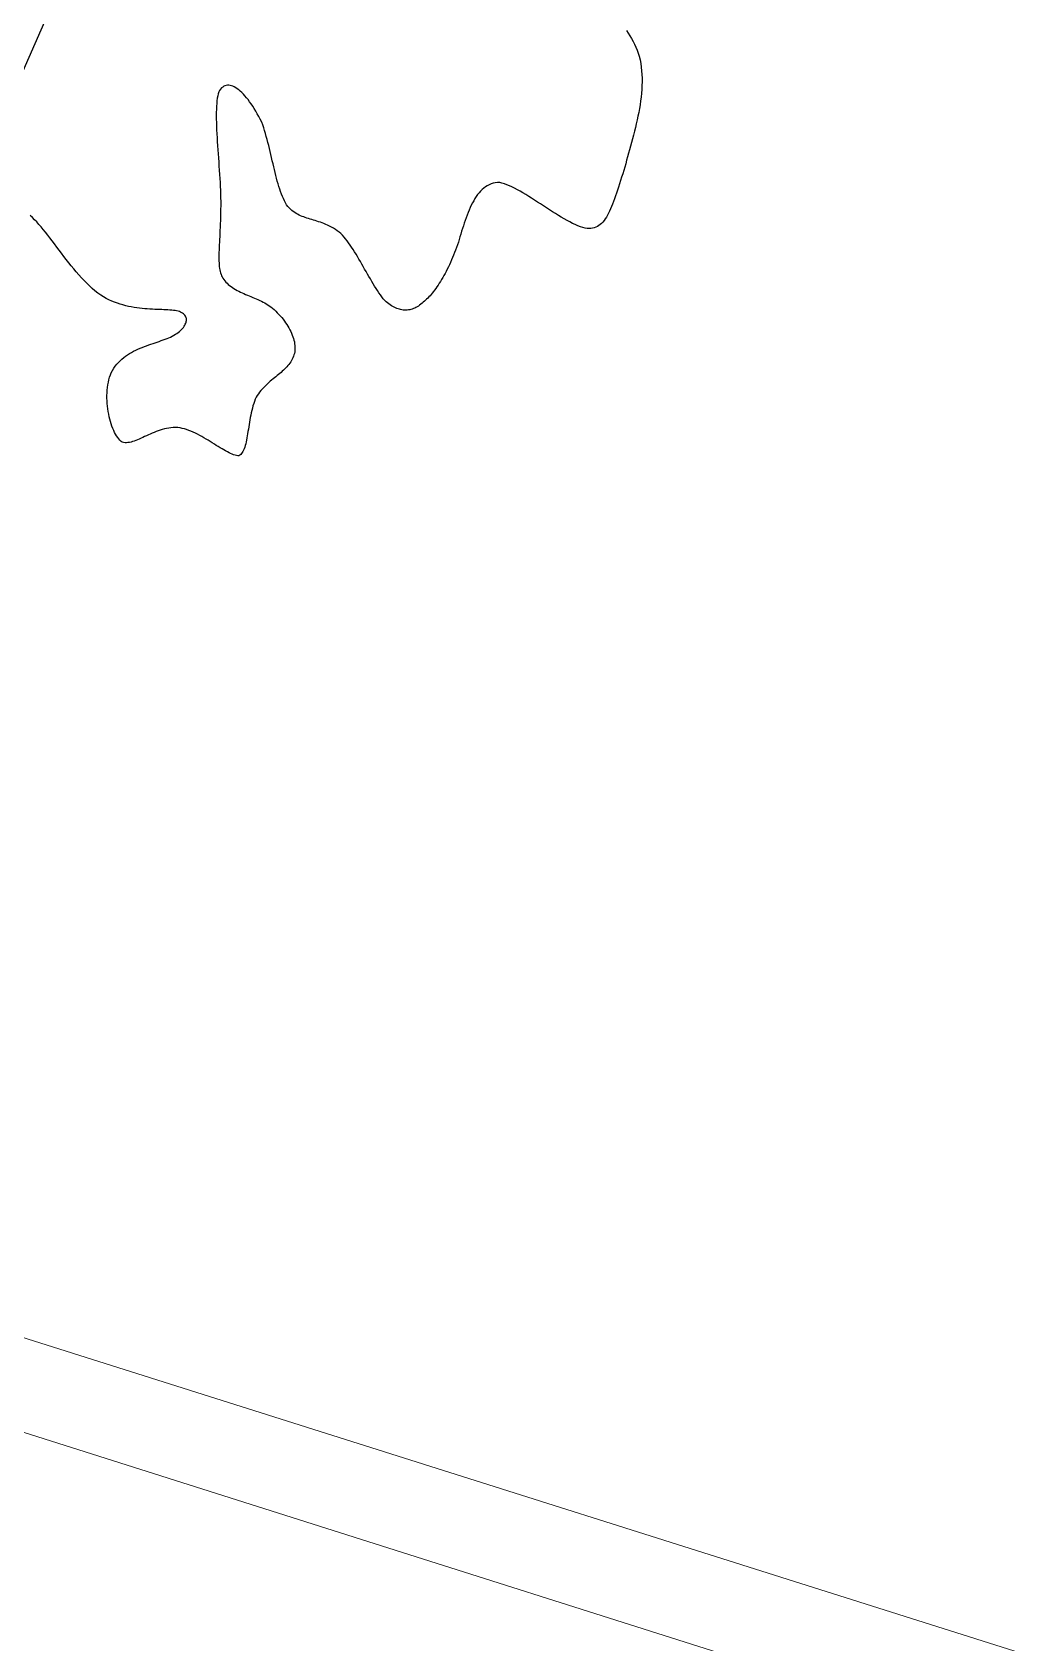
# Model space of a CAD drawing. Header units: metres. Extents: x 3 to 509016, y 4 to 6969473.
# Drawn here: x 507933.187 to 507935.108, y 6967153.186 to 6967156.281 of the extents above; entities that cross this region are included whole.
import ezdxf

# ---------------------------------------------------------------- set-up
doc = ezdxf.new("R2010")
doc.units = ezdxf.units.M
doc.layers.add('C_UG_LINES', color=252, linetype='EXISTING_COMMUNICATIONS', lineweight=0)
doc.layers.add('E_UG_LINES', color=252, linetype='EXISTING_ELECTRICITY_UG', lineweight=0)
for name, color, linetype in [('mga2020ROAD_KERB_LIP', 252, 'Continuous'), ('mga2020VEG_TREE', 252, 'Continuous'), ('XREF', 7, 'Continuous')]:
    doc.layers.add(name, color=color, linetype=linetype)
doc.styles.get("Standard").update_dxf_attribs({"font": 'ARIALN.TTF'})
doc.linetypes.add('EXISTING_COMMUNICATIONS', pattern='A,2,-2,2,-2,2,-2,["COMS",Standard,S=2.5,R=0,X=0,Y=-1.25],-9.75,2,-2,2,-2', length=29.75)
doc.linetypes.add('EXISTING_ELECTRICITY_UG', pattern='A,2,-2,2,-2,2,-2,["E-UG",Standard,S=2.5,R=0,X=0,Y=-1.25],-9.15,2,-2,2,-2', length=29.15)

# ---------------------------------------------------------------- blocks, each defined once
blk = doc.blocks.new('BAC V TREE')
for p, q in [((12.3533, -9.0225), (12.3744, -9.0551)), ((12.3744, -9.0551), (12.395, -9.0884)), ((12.395, -9.0884), (12.4149, -9.1223)), ((12.4149, -9.1223), (12.4339, -9.157)), ((12.4339, -9.157), (12.4518, -9.1924)), ((12.4518, -9.1924), (12.4687, -9.2285)), ((12.4687, -9.2285), (12.4842, -9.2654)), ((12.4842, -9.2654), (12.4983, -9.3031)), ((12.4983, -9.3031), (12.5109, -9.3415)), ((12.5109, -9.3415), (12.5209, -9.3852)), ((12.5209, -9.3852), (12.529, -9.4294)), ((12.529, -9.4294), (12.5354, -9.4741)), ((12.5354, -9.4741), (12.5401, -9.5193)), ((12.5401, -9.5193), (12.5432, -9.5649)), ((7.3339, -9.7466), (7.3221, -9.7632)), ((7.3465, -9.7325), (7.3339, -9.7466)), ((7.3598, -9.7209), (7.3465, -9.7325)), ((7.3737, -9.7117), (7.3598, -9.7209)), ((7.3882, -9.705), (7.3737, -9.7117)), ((7.4033, -9.7005), (7.3882, -9.705)), ((7.419, -9.6983), (7.4033, -9.7005)), ((7.4351, -9.6983), (7.419, -9.6983)), ((7.4517, -9.7005), (7.4351, -9.6983)), ((7.4687, -9.7048), (7.4517, -9.7005)), ((7.4861, -9.7112), (7.4687, -9.7048)), ((7.5039, -9.7196), (7.4861, -9.7112)), ((7.522, -9.7299), (7.5039, -9.7196)), ((7.5404, -9.7422), (7.522, -9.7299)), ((7.559, -9.7563), (7.5404, -9.7422)), ((7.5778, -9.7722), (7.559, -9.7563)), ((12.5411, -9.7506), (12.5373, -9.7977)), ((12.5436, -9.7038), (12.5411, -9.7506)), ((12.5432, -9.5649), (12.5448, -9.6109)), ((12.5449, -9.6572), (12.5436, -9.7038)), ((12.5448, -9.6109), (12.5449, -9.6572)), ((7.2856, -9.9236), (7.2832, -9.9587)), ((7.2888, -9.8906), (7.2856, -9.9236)), ((7.2929, -9.8599), (7.2888, -9.8906)), ((7.2979, -9.8315), (7.2929, -9.8599)), ((7.3039, -9.8056), (7.2979, -9.8315)), ((7.3109, -9.7823), (7.3039, -9.8056)), ((7.3221, -9.7632), (7.3109, -9.7823)), ((7.5968, -9.7899), (7.5778, -9.7722)), ((7.6159, -9.8092), (7.5968, -9.7899)), ((7.6351, -9.8302), (7.6159, -9.8092)), ((7.6544, -9.8528), (7.6351, -9.8302)), ((7.6737, -9.877), (7.6544, -9.8528)), ((7.693, -9.9026), (7.6737, -9.877)), ((7.7123, -9.9297), (7.693, -9.9026)), ((7.7314, -9.9581), (7.7123, -9.9297)), ((12.5196, -9.9395), (12.5118, -9.9869)), ((12.5265, -9.8921), (12.5196, -9.9395)), ((12.5324, -9.8448), (12.5265, -9.8921)), ((12.5373, -9.7977), (12.5324, -9.8448)), ((7.2807, -10.0347), (7.2805, -10.0754)), ((7.2805, -10.0754), (7.2809, -10.1176)), ((7.2816, -9.9958), (7.2807, -10.0347)), ((7.2809, -10.1176), (7.2818, -10.1613)), ((7.2832, -9.9587), (7.2816, -9.9958)), ((7.7505, -9.9879), (7.7314, -9.9581)), ((7.7694, -10.019), (7.7505, -9.9879)), ((7.7881, -10.0513), (7.7694, -10.019)), ((7.8066, -10.0848), (7.7881, -10.0513)), ((7.8248, -10.1194), (7.8066, -10.0848)), ((7.8427, -10.1551), (7.8248, -10.1194)), ((7.8551, -10.1894), (7.8427, -10.1551)), ((12.4839, -10.1286), (12.4734, -10.1756)), ((12.4939, -10.0815), (12.4839, -10.1286)), ((12.5032, -10.0342), (12.4939, -10.0815)), ((12.5118, -9.9869), (12.5032, -10.0342)), ((7.2818, -10.1613), (7.2833, -10.2062)), ((7.2833, -10.2062), (7.2852, -10.2524)), ((7.2852, -10.2524), (7.2875, -10.2996)), ((7.2875, -10.2996), (7.2901, -10.3478)), ((7.2901, -10.3478), (7.2931, -10.3967)), ((7.8669, -10.2243), (7.8551, -10.1894)), ((7.8782, -10.2598), (7.8669, -10.2243)), ((7.889, -10.2958), (7.8782, -10.2598)), ((7.8995, -10.3323), (7.889, -10.2958)), ((7.9096, -10.3692), (7.8995, -10.3323)), ((12.4391, -10.3152), (12.427, -10.3611)), ((12.4509, -10.269), (12.4391, -10.3152)), ((12.4623, -10.2224), (12.4509, -10.269)), ((12.4734, -10.1756), (12.4623, -10.2224)), ((7.2931, -10.3967), (7.2963, -10.4463)), ((7.2963, -10.4463), (7.2996, -10.4965)), ((7.2996, -10.4965), (7.3031, -10.547)), ((7.3031, -10.547), (7.3067, -10.5978)), ((7.9193, -10.4064), (7.9096, -10.3692)), ((7.9288, -10.4438), (7.9193, -10.4064)), ((7.938, -10.4814), (7.9288, -10.4438)), ((7.9471, -10.5191), (7.938, -10.4814)), ((7.9559, -10.5567), (7.9471, -10.5191)), ((12.3779, -10.5405), (12.3658, -10.5841)), ((12.3902, -10.4964), (12.3779, -10.5405)), ((12.4025, -10.4518), (12.3902, -10.4964)), ((12.4148, -10.4067), (12.4025, -10.4518)), ((12.427, -10.3611), (12.4148, -10.4067)), ((7.3067, -10.5978), (7.3103, -10.6487)), ((7.3103, -10.6487), (7.3138, -10.6996)), ((7.3138, -10.6996), (7.3173, -10.7504)), ((7.3173, -10.7504), (7.3206, -10.801)), ((7.9647, -10.5944), (7.9559, -10.5567)), ((7.9733, -10.6319), (7.9647, -10.5944)), ((7.982, -10.6691), (7.9733, -10.6319)), ((7.9906, -10.7061), (7.982, -10.6691)), ((7.9993, -10.7428), (7.9906, -10.7061)), ((8.0081, -10.779), (7.9993, -10.7428)), ((12.3203, -10.7518), (12.3063, -10.7949)), ((12.331, -10.711), (12.3203, -10.7518)), ((12.3423, -10.6694), (12.331, -10.711)), ((12.3539, -10.627), (12.3423, -10.6694)), ((12.3658, -10.5841), (12.3539, -10.627)), ((7.3206, -10.801), (7.3238, -10.8511)), ((7.3238, -10.8511), (7.3267, -10.9007)), ((7.3267, -10.9007), (7.3293, -10.9497)), ((7.3293, -10.9497), (7.3315, -10.9978)), ((8.017, -10.8147), (8.0081, -10.779)), ((8.0261, -10.8498), (8.017, -10.8147)), ((8.0354, -10.8842), (8.0261, -10.8498)), ((8.0449, -10.918), (8.0354, -10.8842)), ((8.0548, -10.9509), (8.0449, -10.918)), ((8.065, -10.983), (8.0548, -10.9509)), ((10.631, -10.9416), (10.609, -10.9555)), ((10.654, -10.9296), (10.631, -10.9416)), ((10.6781, -10.9197), (10.654, -10.9296)), ((10.7031, -10.9119), (10.6781, -10.9197)), ((10.7292, -10.9063), (10.7031, -10.9119)), ((10.7565, -10.9031), (10.7292, -10.9063)), ((10.7849, -10.9023), (10.7565, -10.9031)), ((10.8131, -10.9091), (10.7849, -10.9023)), ((10.8425, -10.9182), (10.8131, -10.9091)), ((10.8728, -10.9293), (10.8425, -10.9182)), ((10.9041, -10.9422), (10.8728, -10.9293)), ((10.9363, -10.9569), (10.9041, -10.9422)), ((12.2667, -10.9183), (12.2541, -10.9575)), ((12.2796, -10.8781), (12.2667, -10.9183)), ((12.2928, -10.837), (12.2796, -10.8781)), ((12.3063, -10.7949), (12.2928, -10.837)), ((7.3315, -10.9978), (7.3333, -11.0451)), ((7.3333, -11.0451), (7.3347, -11.0913)), ((7.3347, -11.0913), (7.3356, -11.1363)), ((7.3356, -11.1363), (7.3354, -11.1859)), ((8.0756, -11.0141), (8.065, -10.983)), ((8.0866, -11.0442), (8.0756, -11.0141)), ((8.0981, -11.0731), (8.0866, -11.0442)), ((8.1101, -11.101), (8.0981, -11.0731)), ((8.1226, -11.1275), (8.1101, -11.101)), ((8.1357, -11.1528), (8.1226, -11.1275)), ((10.4631, -11.1266), (10.4481, -11.1541)), ((10.4787, -11.1003), (10.4631, -11.1266)), ((10.495, -11.0752), (10.4787, -11.1003)), ((10.5121, -11.0514), (10.495, -11.0752)), ((10.5298, -11.0291), (10.5121, -11.0514)), ((10.5483, -11.0082), (10.5298, -11.0291)), ((10.5677, -10.9889), (10.5483, -11.0082)), ((10.5879, -10.9713), (10.5677, -10.9889)), ((10.609, -10.9555), (10.5879, -10.9713)), ((10.9693, -10.9733), (10.9363, -10.9569)), ((11.003, -10.991), (10.9693, -10.9733)), ((11.0373, -11.0101), (11.003, -10.991)), ((11.0723, -11.0303), (11.0373, -11.0101)), ((11.1078, -11.0515), (11.0723, -11.0303)), ((11.1437, -11.0736), (11.1078, -11.0515)), ((11.1799, -11.0963), (11.1437, -11.0736)), ((11.2165, -11.1197), (11.1799, -11.0963)), ((11.2533, -11.1434), (11.2165, -11.1197)), ((11.2902, -11.1674), (11.2533, -11.1434)), ((12.1931, -11.1362), (12.181, -11.1682)), ((12.2053, -11.1028), (12.1931, -11.1362)), ((12.2174, -11.0683), (12.2053, -11.1028)), ((12.2295, -11.0325), (12.2174, -11.0683)), ((12.2417, -10.9955), (12.2295, -11.0325)), ((12.2541, -10.9575), (12.2417, -10.9955)), ((5.0078, -11.3351), (4.9812, -11.3107)), ((5.0344, -11.3614), (5.0078, -11.3351)), ((7.3329, -11.3261), (7.3315, -11.37)), ((7.334, -11.2809), (7.3329, -11.3261)), ((7.3349, -11.2341), (7.334, -11.2809)), ((7.3354, -11.1859), (7.3349, -11.2341)), ((8.1495, -11.1766), (8.1357, -11.1528)), ((8.1639, -11.199), (8.1495, -11.1766)), ((8.1808, -11.2165), (8.1639, -11.199)), ((8.1978, -11.2325), (8.1808, -11.2165)), ((8.2151, -11.2472), (8.1978, -11.2325)), ((8.2326, -11.2606), (8.2151, -11.2472)), ((8.2503, -11.2729), (8.2326, -11.2606)), ((8.2683, -11.2841), (8.2503, -11.2729)), ((8.2865, -11.2944), (8.2683, -11.2841)), ((8.3049, -11.3038), (8.2865, -11.2944)), ((8.3236, -11.3124), (8.3049, -11.3038)), ((8.3425, -11.3204), (8.3236, -11.3124)), ((8.3616, -11.3279), (8.3425, -11.3204)), ((8.381, -11.3349), (8.3616, -11.3279)), ((8.4007, -11.3415), (8.381, -11.3349)), ((8.4206, -11.3479), (8.4007, -11.3415)), ((8.4408, -11.3541), (8.4206, -11.3479)), ((10.3694, -11.3377), (10.3578, -11.3706)), ((10.3813, -11.3053), (10.3694, -11.3377)), ((10.3937, -11.2735), (10.3813, -11.3053)), ((10.4066, -11.2424), (10.3937, -11.2735)), ((10.4199, -11.2121), (10.4066, -11.2424)), ((10.4337, -11.1826), (10.4199, -11.2121)), ((10.4481, -11.1541), (10.4337, -11.1826)), ((11.3272, -11.1916), (11.2902, -11.1674)), ((11.3643, -11.2157), (11.3272, -11.1916)), ((11.4012, -11.2396), (11.3643, -11.2157)), ((11.438, -11.2633), (11.4012, -11.2396)), ((11.4746, -11.2864), (11.438, -11.2633)), ((11.5109, -11.3089), (11.4746, -11.2864)), ((11.5468, -11.3307), (11.5109, -11.3089)), ((11.5823, -11.3515), (11.5468, -11.3307)), ((12.1036, -11.3306), (12.0895, -11.3523)), ((12.1173, -11.3073), (12.1036, -11.3306)), ((12.1306, -11.2824), (12.1173, -11.3073)), ((12.1435, -11.256), (12.1306, -11.2824)), ((12.1562, -11.2282), (12.1435, -11.256)), ((12.1687, -11.1989), (12.1562, -11.2282)), ((12.181, -11.1682), (12.1687, -11.1989)), ((5.0612, -11.3894), (5.0344, -11.3614)), ((5.088, -11.4192), (5.0612, -11.3894)), ((5.115, -11.4504), (5.088, -11.4192)), ((5.1422, -11.4831), (5.115, -11.4504)), ((5.1695, -11.5169), (5.1422, -11.4831)), ((5.197, -11.5519), (5.1695, -11.5169)), ((7.3245, -11.5318), (7.3227, -11.569)), ((7.3264, -11.4934), (7.3245, -11.5318)), ((7.3282, -11.4536), (7.3264, -11.4934)), ((7.3299, -11.4125), (7.3282, -11.4536)), ((7.3315, -11.37), (7.3299, -11.4125)), ((8.4612, -11.3603), (8.4408, -11.3541)), ((8.4819, -11.3666), (8.4612, -11.3603)), ((8.5029, -11.3729), (8.4819, -11.3666)), ((8.5242, -11.3796), (8.5029, -11.3729)), ((8.5457, -11.3865), (8.5242, -11.3796)), ((8.5675, -11.394), (8.5457, -11.3865)), ((8.5896, -11.4019), (8.5675, -11.394)), ((8.612, -11.4106), (8.5896, -11.4019)), ((8.6347, -11.4199), (8.612, -11.4106)), ((8.6577, -11.4301), (8.6347, -11.4199)), ((8.681, -11.4413), (8.6577, -11.4301)), ((8.7046, -11.4535), (8.681, -11.4413)), ((8.7284, -11.4669), (8.7046, -11.4535)), ((8.7527, -11.4815), (8.7284, -11.4669)), ((8.7772, -11.4974), (8.7527, -11.4815)), ((8.802, -11.5148), (8.7772, -11.4974)), ((8.8216, -11.5337), (8.802, -11.5148)), ((8.8409, -11.5541), (8.8216, -11.5337)), ((10.304, -11.5393), (10.2939, -11.5732)), ((10.3143, -11.5052), (10.304, -11.5393)), ((10.3248, -11.4713), (10.3143, -11.5052)), ((10.3355, -11.4375), (10.3248, -11.4713)), ((10.3465, -11.4039), (10.3355, -11.4375)), ((10.3578, -11.3706), (10.3465, -11.4039)), ((11.6173, -11.3713), (11.5823, -11.3515)), ((11.6517, -11.3899), (11.6173, -11.3713)), ((11.6855, -11.4071), (11.6517, -11.3899)), ((11.7186, -11.4228), (11.6855, -11.4071)), ((11.7508, -11.4369), (11.7186, -11.4228)), ((11.7822, -11.4492), (11.7508, -11.4369)), ((11.8126, -11.4595), (11.7822, -11.4492)), ((11.842, -11.4677), (11.8126, -11.4595)), ((11.8667, -11.471), (11.842, -11.4677)), ((11.8902, -11.472), (11.8667, -11.471)), ((11.9126, -11.471), (11.8902, -11.472)), ((11.9341, -11.4678), (11.9126, -11.471)), ((11.9545, -11.4626), (11.9341, -11.4678)), ((11.974, -11.4553), (11.9545, -11.4626)), ((11.9927, -11.4462), (11.974, -11.4553)), ((12.0106, -11.435), (11.9927, -11.4462)), ((12.0277, -11.4221), (12.0106, -11.435)), ((12.0441, -11.4072), (12.0277, -11.4221)), ((12.0598, -11.3906), (12.0441, -11.4072)), ((12.0749, -11.3723), (12.0598, -11.3906)), ((12.0895, -11.3523), (12.0749, -11.3723)), ((5.2247, -11.5878), (5.197, -11.5519)), ((5.2526, -11.6246), (5.2247, -11.5878)), ((5.2808, -11.662), (5.2526, -11.6246)), ((5.3093, -11.7), (5.2808, -11.662)), ((5.338, -11.7384), (5.3093, -11.7)), ((5.3671, -11.7771), (5.338, -11.7384)), ((7.3148, -11.7357), (7.3138, -11.7654)), ((7.316, -11.7048), (7.3148, -11.7357)), ((7.3175, -11.6727), (7.316, -11.7048)), ((7.3191, -11.6394), (7.3175, -11.6727)), ((7.3208, -11.6048), (7.3191, -11.6394)), ((7.3227, -11.569), (7.3208, -11.6048)), ((8.8601, -11.5759), (8.8409, -11.5541)), ((8.8791, -11.5989), (8.8601, -11.5759)), ((8.898, -11.6231), (8.8791, -11.5989)), ((8.9167, -11.6484), (8.898, -11.6231)), ((8.9352, -11.6747), (8.9167, -11.6484)), ((8.9537, -11.7019), (8.9352, -11.6747)), ((8.972, -11.7299), (8.9537, -11.7019)), ((8.9902, -11.7586), (8.972, -11.7299)), ((10.2398, -11.7374), (10.2278, -11.7687)), ((10.2515, -11.7056), (10.2398, -11.7374)), ((10.2628, -11.6733), (10.2515, -11.7056)), ((10.2739, -11.6406), (10.2628, -11.6733)), ((10.2838, -11.607), (10.2739, -11.6406)), ((10.2939, -11.5732), (10.2838, -11.607)), ((5.3965, -11.8159), (5.3671, -11.7771)), ((5.4262, -11.8547), (5.3965, -11.8159)), ((5.4562, -11.8933), (5.4262, -11.8547)), ((5.4867, -11.9317), (5.4562, -11.8933)), ((5.5175, -11.9696), (5.4867, -11.9317)), ((7.3131, -11.794), (7.3128, -11.8214)), ((7.3128, -11.8214), (7.3129, -11.8477)), ((7.3129, -11.8477), (7.3135, -11.8729)), ((7.3138, -11.7654), (7.3131, -11.794)), ((7.3135, -11.8729), (7.3145, -11.897)), ((7.3145, -11.897), (7.3161, -11.9201)), ((7.3161, -11.9201), (7.3182, -11.9421)), ((7.3182, -11.9421), (7.321, -11.9631)), ((9.0083, -11.7879), (8.9902, -11.7586)), ((9.0263, -11.8178), (9.0083, -11.7879)), ((9.0442, -11.8481), (9.0263, -11.8178)), ((9.062, -11.8787), (9.0442, -11.8481)), ((9.0798, -11.9096), (9.062, -11.8787)), ((9.0975, -11.9406), (9.0798, -11.9096)), ((9.1152, -11.9717), (9.0975, -11.9406)), ((10.1505, -11.9461), (10.1369, -11.9737)), ((10.1639, -11.9179), (10.1505, -11.9461)), ((10.1772, -11.8892), (10.1639, -11.9179)), ((10.1902, -11.8598), (10.1772, -11.8892)), ((10.203, -11.83), (10.1902, -11.8598)), ((10.2155, -11.7996), (10.203, -11.83)), ((10.2278, -11.7687), (10.2155, -11.7996)), ((5.5488, -12.007), (5.5175, -11.9696)), ((5.5805, -12.0438), (5.5488, -12.007)), ((5.6127, -12.0796), (5.5805, -12.0438)), ((5.6453, -12.1145), (5.6127, -12.0796)), ((5.6785, -12.1483), (5.6453, -12.1145)), ((7.321, -11.9631), (7.3244, -11.9832)), ((7.3244, -11.9832), (7.3286, -12.0022)), ((7.3286, -12.0022), (7.3335, -12.0203)), ((7.3335, -12.0203), (7.3393, -12.0375)), ((7.3393, -12.0375), (7.3458, -12.0537)), ((7.3458, -12.0537), (7.3533, -12.0691)), ((7.3533, -12.0691), (7.3618, -12.0836)), ((7.3618, -12.0836), (7.3731, -12.1009)), ((7.3731, -12.1009), (7.3856, -12.1174)), ((7.3856, -12.1174), (7.3992, -12.1331)), ((7.3992, -12.1331), (7.4138, -12.1481)), ((9.1328, -12.0028), (9.1152, -11.9717)), ((9.1505, -12.0337), (9.1328, -12.0028)), ((9.1681, -12.0644), (9.1505, -12.0337)), ((9.1857, -12.0947), (9.1681, -12.0644)), ((9.2032, -12.1247), (9.1857, -12.0947)), ((9.2209, -12.1541), (9.2032, -12.1247)), ((10.0524, -12.1254), (10.038, -12.1483)), ((10.0667, -12.1019), (10.0524, -12.1254)), ((10.081, -12.0776), (10.0667, -12.1019)), ((10.0952, -12.0526), (10.081, -12.0776)), ((10.1092, -12.0269), (10.0952, -12.0526)), ((10.1231, -12.0006), (10.1092, -12.0269)), ((10.1369, -11.9737), (10.1231, -12.0006)), ((5.7121, -12.1809), (5.6785, -12.1483)), ((5.7463, -12.212), (5.7121, -12.1809)), ((5.781, -12.2417), (5.7463, -12.212)), ((5.8163, -12.2697), (5.781, -12.2417)), ((5.8522, -12.2958), (5.8163, -12.2697)), ((5.8858, -12.3163), (5.8522, -12.2958)), ((5.9198, -12.335), (5.8858, -12.3163)), ((5.954, -12.3522), (5.9198, -12.335)), ((7.4138, -12.1481), (7.4293, -12.1623)), ((7.4293, -12.1623), (7.4456, -12.1759)), ((7.4456, -12.1759), (7.4628, -12.1888)), ((7.4628, -12.1888), (7.4807, -12.2011)), ((7.4807, -12.2011), (7.4993, -12.213)), ((7.4993, -12.213), (7.5186, -12.2243)), ((7.5186, -12.2243), (7.5384, -12.2353)), ((7.5384, -12.2353), (7.5586, -12.2458)), ((7.5586, -12.2458), (7.5793, -12.256)), ((7.5793, -12.256), (7.6004, -12.2659)), ((7.6004, -12.2659), (7.6218, -12.2756)), ((7.6218, -12.2756), (7.6434, -12.2851)), ((7.6434, -12.2851), (7.6652, -12.2945)), ((7.6652, -12.2945), (7.6871, -12.3037)), ((7.6871, -12.3037), (7.7091, -12.3129)), ((7.7091, -12.3129), (7.731, -12.3221)), ((7.731, -12.3221), (7.7529, -12.3314)), ((7.7529, -12.3314), (7.7747, -12.3408)), ((7.7747, -12.3408), (7.7962, -12.3502)), ((9.2385, -12.183), (9.2209, -12.1541)), ((9.2561, -12.2111), (9.2385, -12.183)), ((9.2738, -12.2385), (9.2561, -12.2111)), ((9.2916, -12.265), (9.2738, -12.2385)), ((9.3094, -12.2905), (9.2916, -12.265)), ((9.3273, -12.3149), (9.3094, -12.2905)), ((9.3452, -12.3382), (9.3273, -12.3149)), ((9.3633, -12.3602), (9.3452, -12.3382)), ((9.8811, -12.3451), (9.8675, -12.3576)), ((9.895, -12.3317), (9.8811, -12.3451)), ((9.909, -12.3173), (9.895, -12.3317)), ((9.9231, -12.302), (9.909, -12.3173)), ((9.9373, -12.2858), (9.9231, -12.302)), ((9.9516, -12.2687), (9.9373, -12.2858)), ((9.9659, -12.2507), (9.9516, -12.2687)), ((9.9803, -12.2318), (9.9659, -12.2507)), ((9.9947, -12.2121), (9.9803, -12.2318)), ((10.0092, -12.1916), (9.9947, -12.2121)), ((10.0236, -12.1703), (10.0092, -12.1916)), ((10.038, -12.1483), (10.0236, -12.1703)), ((5.9883, -12.3677), (5.954, -12.3522)), ((6.0229, -12.3818), (5.9883, -12.3677)), ((6.0575, -12.3946), (6.0229, -12.3818)), ((6.0921, -12.406), (6.0575, -12.3946)), ((6.1267, -12.4161), (6.0921, -12.406)), ((6.1612, -12.4251), (6.1267, -12.4161)), ((6.1956, -12.4331), (6.1612, -12.4251)), ((6.2298, -12.44), (6.1956, -12.4331)), ((6.2638, -12.446), (6.2298, -12.44)), ((6.2975, -12.4512), (6.2638, -12.446)), ((6.3308, -12.4556), (6.2975, -12.4512)), ((6.3637, -12.4593), (6.3308, -12.4556)), ((6.3962, -12.4624), (6.3637, -12.4593)), ((6.4281, -12.4649), (6.3962, -12.4624)), ((6.4595, -12.4671), (6.4281, -12.4649)), ((6.4902, -12.4688), (6.4595, -12.4671)), ((6.5203, -12.4703), (6.4902, -12.4688)), ((6.5496, -12.4715), (6.5203, -12.4703)), ((6.5782, -12.4726), (6.5496, -12.4715)), ((6.6059, -12.4736), (6.5782, -12.4726)), ((6.6327, -12.4746), (6.6059, -12.4736)), ((6.6585, -12.4758), (6.6327, -12.4746)), ((6.6834, -12.4771), (6.6585, -12.4758)), ((6.7072, -12.4787), (6.6834, -12.4771)), ((6.7298, -12.4806), (6.7072, -12.4787)), ((6.7513, -12.4829), (6.7298, -12.4806)), ((6.7716, -12.4856), (6.7513, -12.4829)), ((6.7906, -12.489), (6.7716, -12.4856)), ((6.8082, -12.4935), (6.7906, -12.489)), ((6.8245, -12.4987), (6.8082, -12.4935)), ((6.8393, -12.5047), (6.8245, -12.4987)), ((6.8528, -12.5114), (6.8393, -12.5047)), ((6.8648, -12.5187), (6.8528, -12.5114)), ((6.8754, -12.5266), (6.8648, -12.5187)), ((6.8847, -12.535), (6.8754, -12.5266)), ((6.8926, -12.544), (6.8847, -12.535)), ((6.8991, -12.5535), (6.8926, -12.544)), ((7.7962, -12.3502), (7.8175, -12.3599)), ((7.8175, -12.3599), (7.8385, -12.3699)), ((7.8385, -12.3699), (7.8591, -12.3801)), ((7.8591, -12.3801), (7.8792, -12.3906)), ((7.8792, -12.3906), (7.8988, -12.4015)), ((7.8988, -12.4015), (7.9178, -12.4129)), ((7.9178, -12.4129), (7.9362, -12.4247)), ((7.9362, -12.4247), (7.9539, -12.4371)), ((7.9539, -12.4371), (7.9751, -12.4551)), ((7.9751, -12.4551), (7.9957, -12.4736)), ((7.9957, -12.4736), (8.0158, -12.4926)), ((8.0158, -12.4926), (8.0353, -12.512)), ((8.0353, -12.512), (8.0541, -12.5319)), ((8.0541, -12.5319), (8.0723, -12.552)), ((9.3798, -12.3752), (9.3633, -12.3602)), ((9.3963, -12.3891), (9.3798, -12.3752)), ((9.4128, -12.4021), (9.3963, -12.3891)), ((9.4293, -12.414), (9.4128, -12.4021)), ((9.4458, -12.4249), (9.4293, -12.414)), ((9.4622, -12.4349), (9.4458, -12.4249)), ((9.4787, -12.4438), (9.4622, -12.4349)), ((9.4951, -12.4517), (9.4787, -12.4438)), ((9.5114, -12.4586), (9.4951, -12.4517)), ((9.5277, -12.4645), (9.5114, -12.4586)), ((9.544, -12.4695), (9.5277, -12.4645)), ((9.5602, -12.4735), (9.544, -12.4695)), ((9.5764, -12.4765), (9.5602, -12.4735)), ((9.5925, -12.4785), (9.5764, -12.4765)), ((9.6086, -12.4796), (9.5925, -12.4785)), ((9.6246, -12.4797), (9.6086, -12.4796)), ((9.6405, -12.4788), (9.6246, -12.4797)), ((9.6563, -12.477), (9.6405, -12.4788)), ((9.6721, -12.4742), (9.6563, -12.477)), ((9.6878, -12.4706), (9.6721, -12.4742)), ((9.7034, -12.4659), (9.6878, -12.4706)), ((9.7189, -12.4604), (9.7034, -12.4659)), ((9.7343, -12.4539), (9.7189, -12.4604)), ((9.7497, -12.4464), (9.7343, -12.4539)), ((9.7649, -12.4381), (9.7497, -12.4464)), ((9.78, -12.4288), (9.7649, -12.4381)), ((9.795, -12.4187), (9.78, -12.4288)), ((9.8099, -12.4076), (9.795, -12.4187)), ((9.8247, -12.3956), (9.8099, -12.4076)), ((9.8394, -12.3828), (9.8247, -12.3956)), ((9.8539, -12.369), (9.8394, -12.3828)), ((9.8675, -12.3576), (9.8539, -12.369)), ((6.81, -12.7546), (6.8252, -12.7424)), ((6.8252, -12.7424), (6.8393, -12.73)), ((6.8393, -12.73), (6.8522, -12.7176)), ((6.8522, -12.7176), (6.8638, -12.705)), ((6.8638, -12.705), (6.8742, -12.6925)), ((6.8742, -12.6925), (6.8833, -12.68)), ((6.8833, -12.68), (6.8912, -12.6675)), ((6.8912, -12.6675), (6.8978, -12.6551)), ((6.8978, -12.6551), (6.9032, -12.6428)), ((6.9042, -12.5635), (6.8991, -12.5535)), ((6.9032, -12.6428), (6.9072, -12.6307)), ((6.908, -12.5738), (6.9042, -12.5635)), ((6.9072, -12.6307), (6.91, -12.6188)), ((6.9105, -12.5846), (6.908, -12.5738)), ((6.91, -12.6188), (6.9115, -12.6071)), ((6.9117, -12.5957), (6.9105, -12.5846)), ((6.9115, -12.6071), (6.9117, -12.5957)), ((8.0723, -12.552), (8.0897, -12.5726)), ((8.0897, -12.5726), (8.1065, -12.5934)), ((8.1065, -12.5934), (8.1225, -12.6144)), ((8.1225, -12.6144), (8.1378, -12.6357)), ((8.1378, -12.6357), (8.1522, -12.6572)), ((8.1522, -12.6572), (8.1658, -12.6788)), ((8.1658, -12.6788), (8.1786, -12.7005)), ((8.1786, -12.7005), (8.1904, -12.7222)), ((8.1904, -12.7222), (8.2013, -12.7441)), ((8.2013, -12.7441), (8.2113, -12.7659)), ((6.3377, -12.9517), (6.3646, -12.9406)), ((6.3646, -12.9406), (6.3915, -12.93)), ((6.3915, -12.93), (6.4184, -12.9199)), ((6.4184, -12.9199), (6.4453, -12.9102)), ((6.4453, -12.9102), (6.472, -12.9009)), ((6.472, -12.9009), (6.4986, -12.8918)), ((6.4986, -12.8918), (6.5249, -12.883)), ((6.5249, -12.883), (6.5508, -12.8743)), ((6.5508, -12.8743), (6.5762, -12.8657)), ((6.5762, -12.8657), (6.6012, -12.8571)), ((6.6012, -12.8571), (6.6256, -12.8485)), ((6.6256, -12.8485), (6.6493, -12.8398)), ((6.6493, -12.8398), (6.6723, -12.831)), ((6.6723, -12.831), (6.6945, -12.8219)), ((6.6945, -12.8219), (6.7158, -12.8125)), ((6.7158, -12.8125), (6.737, -12.8015)), ((6.737, -12.8015), (6.757, -12.7902)), ((6.757, -12.7902), (6.7758, -12.7786)), ((6.7758, -12.7786), (6.7935, -12.7667)), ((6.7935, -12.7667), (6.81, -12.7546)), ((8.2113, -12.7659), (8.2203, -12.7876)), ((8.2203, -12.7876), (8.2283, -12.8094)), ((8.2283, -12.8094), (8.2352, -12.8309)), ((8.2352, -12.8309), (8.2411, -12.8524)), ((8.2411, -12.8524), (8.2459, -12.8736)), ((8.2459, -12.8736), (8.2496, -12.8947)), ((8.2496, -12.8947), (8.2521, -12.9155)), ((8.2521, -12.9155), (8.2534, -12.936)), ((8.2534, -12.936), (8.2535, -12.9561)), ((6.0506, -13.1494), (6.0704, -13.1269)), ((6.0704, -13.1269), (6.0913, -13.1058)), ((6.0913, -13.1058), (6.113, -13.0859)), ((6.113, -13.0859), (6.1356, -13.0672)), ((6.1356, -13.0672), (6.1589, -13.0496)), ((6.1589, -13.0496), (6.183, -13.033)), ((6.183, -13.033), (6.2077, -13.0174)), ((6.2077, -13.0174), (6.2329, -13.0026)), ((6.2329, -13.0026), (6.2586, -12.9888)), ((6.2586, -12.9888), (6.2847, -12.9757)), ((6.2847, -12.9757), (6.3111, -12.9634)), ((6.3111, -12.9634), (6.3377, -12.9517)), ((8.1898, -13.1354), (8.1784, -13.1509)), ((8.2004, -13.1195), (8.1898, -13.1354)), ((8.2102, -13.103), (8.2004, -13.1195)), ((8.2191, -13.0859), (8.2102, -13.103)), ((8.227, -13.0682), (8.2191, -13.0859)), ((8.2348, -13.0507), (8.227, -13.0682)), ((8.2412, -13.0328), (8.2348, -13.0507)), ((8.2463, -13.0143), (8.2412, -13.0328)), ((8.25, -12.9953), (8.2463, -13.0143)), ((8.2524, -12.9759), (8.25, -12.9953)), ((8.2535, -12.9561), (8.2524, -12.9759)), ((5.9465, -13.3716), (5.9536, -13.3407)), ((5.9536, -13.3407), (5.962, -13.3106)), ((5.962, -13.3106), (5.9717, -13.2814)), ((5.9717, -13.2814), (5.9828, -13.2532)), ((5.9828, -13.2532), (5.9979, -13.225)), ((5.9979, -13.225), (6.0143, -13.1983)), ((6.0143, -13.1983), (6.0319, -13.1731)), ((6.0319, -13.1731), (6.0506, -13.1494)), ((7.9823, -13.331), (7.9653, -13.3452)), ((7.9993, -13.3171), (7.9823, -13.331)), ((8.0161, -13.3034), (7.9993, -13.3171)), ((8.0328, -13.2898), (8.0161, -13.3034)), ((8.0492, -13.2764), (8.0328, -13.2898)), ((8.0654, -13.263), (8.0492, -13.2764)), ((8.0812, -13.2496), (8.0654, -13.263)), ((8.0966, -13.2361), (8.0812, -13.2496)), ((8.1116, -13.2225), (8.0966, -13.2361)), ((8.1261, -13.2087), (8.1116, -13.2225)), ((8.1401, -13.1947), (8.1261, -13.2087)), ((8.1536, -13.1805), (8.1401, -13.1947)), ((8.1663, -13.1659), (8.1536, -13.1805)), ((8.1784, -13.1509), (8.1663, -13.1659)), ((5.9294, -13.5346), (5.9305, -13.5012)), ((5.9294, -13.568), (5.9294, -13.5346)), ((5.9305, -13.5012), (5.9328, -13.4682)), ((5.9328, -13.4682), (5.9361, -13.4355)), ((5.9361, -13.4355), (5.9407, -13.4033)), ((5.9407, -13.4033), (5.9465, -13.3716)), ((7.7869, -13.5346), (7.7728, -13.5562)), ((7.8015, -13.5138), (7.7869, -13.5346)), ((7.8166, -13.494), (7.8015, -13.5138)), ((7.8321, -13.4749), (7.8166, -13.494)), ((7.848, -13.4566), (7.8321, -13.4749)), ((7.8642, -13.439), (7.848, -13.4566)), ((7.8806, -13.4221), (7.8642, -13.439)), ((7.8973, -13.4057), (7.8806, -13.4221)), ((7.9142, -13.3899), (7.8973, -13.4057)), ((7.9312, -13.3746), (7.9142, -13.3899)), ((7.9482, -13.3597), (7.9312, -13.3746)), ((7.9653, -13.3452), (7.9482, -13.3597)), ((5.9305, -13.6016), (5.9294, -13.568)), ((5.9326, -13.635), (5.9305, -13.6016)), ((5.9356, -13.6683), (5.9326, -13.635)), ((5.9396, -13.7013), (5.9356, -13.6683)), ((5.9445, -13.7339), (5.9396, -13.7013)), ((5.9503, -13.766), (5.9445, -13.7339)), ((7.7197, -13.7205), (7.7132, -13.7496)), ((7.7269, -13.6918), (7.7197, -13.7205)), ((7.7346, -13.6635), (7.7269, -13.6918)), ((7.743, -13.6357), (7.7346, -13.6635)), ((7.7521, -13.6085), (7.743, -13.6357)), ((7.762, -13.5819), (7.7521, -13.6085)), ((7.7728, -13.5562), (7.762, -13.5819)), ((5.9569, -13.7975), (5.9503, -13.766)), ((5.9643, -13.8283), (5.9569, -13.7975)), ((5.9725, -13.8583), (5.9643, -13.8283)), ((5.9815, -13.8873), (5.9725, -13.8583)), ((5.9911, -13.9153), (5.9815, -13.8873)), ((6.0014, -13.9421), (5.9911, -13.9153)), ((6.6931, -13.9383), (6.6662, -13.9431)), ((6.7204, -13.9348), (6.6931, -13.9383)), ((6.7481, -13.9326), (6.7204, -13.9348)), ((6.7761, -13.932), (6.7481, -13.9326)), ((6.8045, -13.933), (6.7761, -13.932)), ((6.8333, -13.9358), (6.8045, -13.933)), ((6.86, -13.9414), (6.8333, -13.9358)), ((7.6816, -13.9246), (7.6772, -13.953)), ((7.6863, -13.8958), (7.6816, -13.9246)), ((7.691, -13.8667), (7.6863, -13.8958)), ((7.6961, -13.8375), (7.691, -13.8667)), ((7.7014, -13.8081), (7.6961, -13.8375)), ((7.7071, -13.7788), (7.7014, -13.8081)), ((7.7132, -13.7496), (7.7071, -13.7788)), ((6.0123, -13.9676), (6.0014, -13.9421)), ((6.0238, -13.9918), (6.0123, -13.9676)), ((6.0359, -14.0145), (6.0238, -13.9918)), ((6.0485, -14.0357), (6.0359, -14.0145)), ((6.0615, -14.0551), (6.0485, -14.0357)), ((6.075, -14.0727), (6.0615, -14.0551)), ((6.089, -14.0884), (6.075, -14.0727)), ((6.1033, -14.1021), (6.089, -14.0884)), ((6.1179, -14.1136), (6.1033, -14.1021)), ((6.1351, -14.1173), (6.1179, -14.1136)), ((6.1526, -14.1191), (6.1351, -14.1173)), ((6.1706, -14.1193), (6.1526, -14.1191)), ((6.189, -14.1179), (6.1706, -14.1193)), ((6.2078, -14.115), (6.189, -14.1179)), ((6.227, -14.1108), (6.2078, -14.115)), ((6.2466, -14.1054), (6.227, -14.1108)), ((6.2665, -14.0989), (6.2466, -14.1054)), ((6.2869, -14.0914), (6.2665, -14.0989)), ((6.3077, -14.0831), (6.2869, -14.0914)), ((6.3289, -14.0742), (6.3077, -14.0831)), ((6.3505, -14.0646), (6.3289, -14.0742)), ((6.3725, -14.0546), (6.3505, -14.0646)), ((6.3948, -14.0442), (6.3725, -14.0546)), ((6.4176, -14.0336), (6.3948, -14.0442)), ((6.4407, -14.0229), (6.4176, -14.0336)), ((6.4642, -14.0123), (6.4407, -14.0229)), ((6.4882, -14.0018), (6.4642, -14.0123)), ((6.5124, -13.9916), (6.4882, -14.0018)), ((6.5371, -13.9818), (6.5124, -13.9916)), ((6.5622, -13.9725), (6.5371, -13.9818)), ((6.5876, -13.9639), (6.5622, -13.9725)), ((6.6134, -13.956), (6.5876, -13.9639)), ((6.6396, -13.949), (6.6134, -13.956)), ((6.6662, -13.9431), (6.6396, -13.949)), ((6.8869, -13.9485), (6.86, -13.9414)), ((6.9138, -13.9569), (6.8869, -13.9485)), ((6.9408, -13.9666), (6.9138, -13.9569)), ((6.9679, -13.9773), (6.9408, -13.9666)), ((6.9949, -13.989), (6.9679, -13.9773)), ((7.0219, -14.0016), (6.9949, -13.989)), ((7.0488, -14.015), (7.0219, -14.0016)), ((7.0756, -14.029), (7.0488, -14.015)), ((7.1022, -14.0435), (7.0756, -14.029)), ((7.1286, -14.0585), (7.1022, -14.0435)), ((7.1548, -14.0739), (7.1286, -14.0585)), ((7.1807, -14.0894), (7.1548, -14.0739)), ((7.2064, -14.1051), (7.1807, -14.0894)), ((7.2316, -14.1207), (7.2064, -14.1051)), ((7.2566, -14.1363), (7.2316, -14.1207)), ((7.2811, -14.1516), (7.2566, -14.1363)), ((7.644, -14.1325), (7.6383, -14.1542)), ((7.6493, -14.1096), (7.644, -14.1325)), ((7.6544, -14.0856), (7.6493, -14.1096)), ((7.6592, -14.0607), (7.6544, -14.0856)), ((7.6638, -14.0348), (7.6592, -14.0607)), ((7.6683, -14.0082), (7.6638, -14.0348)), ((7.6727, -13.9809), (7.6683, -14.0082)), ((7.6772, -13.953), (7.6727, -13.9809)), ((7.3051, -14.1665), (7.2811, -14.1516)), ((7.3287, -14.181), (7.3051, -14.1665)), ((7.3517, -14.195), (7.3287, -14.181)), ((7.3742, -14.2083), (7.3517, -14.195)), ((7.3961, -14.2208), (7.3742, -14.2083)), ((7.4173, -14.2324), (7.3961, -14.2208)), ((7.4379, -14.243), (7.4173, -14.2324)), ((7.4578, -14.2525), (7.4379, -14.243)), ((7.4769, -14.2608), (7.4578, -14.2525)), ((7.4953, -14.2678), (7.4769, -14.2608)), ((7.5129, -14.2733), (7.4953, -14.2678)), ((7.5296, -14.2772), (7.5129, -14.2733)), ((7.5454, -14.2795), (7.5296, -14.2772)), ((7.5603, -14.28), (7.5454, -14.2795)), ((7.572, -14.2734), (7.5603, -14.28)), ((7.5829, -14.2647), (7.572, -14.2734)), ((7.5929, -14.2541), (7.5829, -14.2647)), ((7.602, -14.2415), (7.5929, -14.2541)), ((7.6105, -14.2272), (7.602, -14.2415)), ((7.6183, -14.2112), (7.6105, -14.2272)), ((7.6255, -14.1937), (7.6183, -14.2112)), ((7.6321, -14.1746), (7.6255, -14.1937)), ((7.6383, -14.1542), (7.6321, -14.1746))]:
    blk.add_line(p, q)
blk = doc.blocks.new('XE_SURVEY')
at = {"layer": 'C_UG_LINES', "flags": 128}
blk.add_lwpolyline([(507931.7404, 6967154.2242), (507939.7084, 6967151.7045)], dxfattribs=at)
at = {"layer": 'E_UG_LINES', "flags": 128}
blk.add_lwpolyline([(507944.7472, 6967151.9001), (507942.1522, 6967151.7126), (507939.6587, 6967151.5325), (507931.6461, 6967154.0737)], dxfattribs=at)
at = {"layer": 'mga2020ROAD_KERB_LIP'}
blk.add_polyline3d([(507934.4704, 6967159.1919, 4.8395), (507933.1417, 6967156.1436, 4.8596), (507931.6533, 6967153.9964, 4.8753), (507931.1836, 6967153.4559, 4.8821), (507928.6894, 6967151.2567, 4.9137), (507925.7777, 6967149.6505, 4.9454), (507925.3339, 6967149.4737, 4.9499), (507924.1718, 6967149.2279, 4.9445), (507921.8374, 6967148.3484, 4.9332), (507920.5695, 6967147.6167, 4.9265), (507919.7319, 6967147.0107, 4.9322), (507917.944, 6967145.2711, 4.946), (507916.9985, 6967143.9745, 4.9548), (507916.5761, 6967143.1879, 4.9449), (507915.7569, 6967140.833, 4.9174), (507915.5295, 6967139.2744, 4.9), (507915.5033, 6967138.3526, 4.9), (507915.8289, 6967135.8806, 4.9), (507916.3498, 6967134.3282, 4.9), (507919.2585, 6967130.1919, 4.8536)], dxfattribs=at)
at = {"layer": 'mga2020VEG_TREE', "xscale": 0.1554417355589352, "yscale": 0.1554417355589352, "zscale": 0.1554417355589352, "rotation": 0.001583333339407246}
blk.add_blockref('BAC V TREE', (507932.409, 6967157.6871, 5.0005), dxfattribs=at)

msp = doc.modelspace()

# ---------------------------------------------------------------- block references
msp.add_blockref('XE_SURVEY', (0, 0))
at = {"layer": 'XREF'}
msp.add_blockref('XE_SURVEY', (0, 0), dxfattribs=at)

doc.saveas('drawing.dxf')
